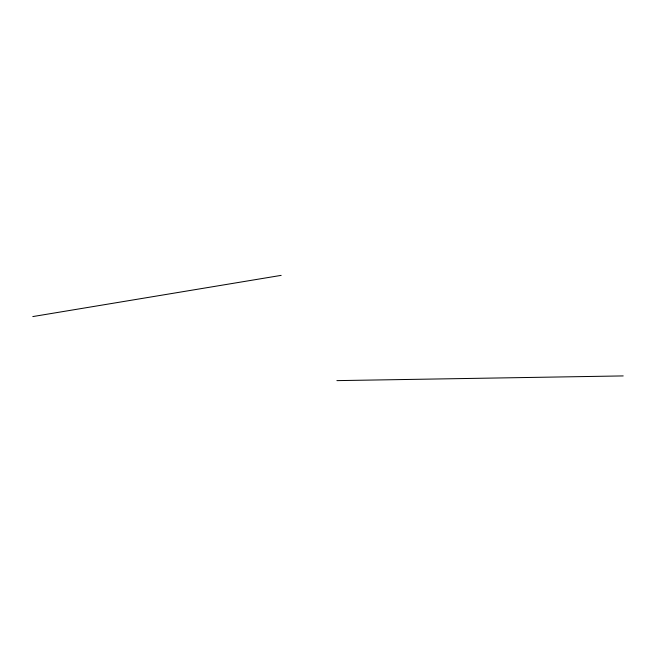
<?xml version="1.0" encoding="UTF-8"?>
<svg xmlns="http://www.w3.org/2000/svg" width="656" height="656" viewBox="0 0 656 656"><rect width="100%" height="100%" fill="white"/><g stroke="black" fill="none" stroke-linecap="round" stroke-linejoin="round"><path stroke-width="0.98" d="M32.8 316.577L281.162 275.372M336.889 380.628L623.2 375.921"/></g></svg>
